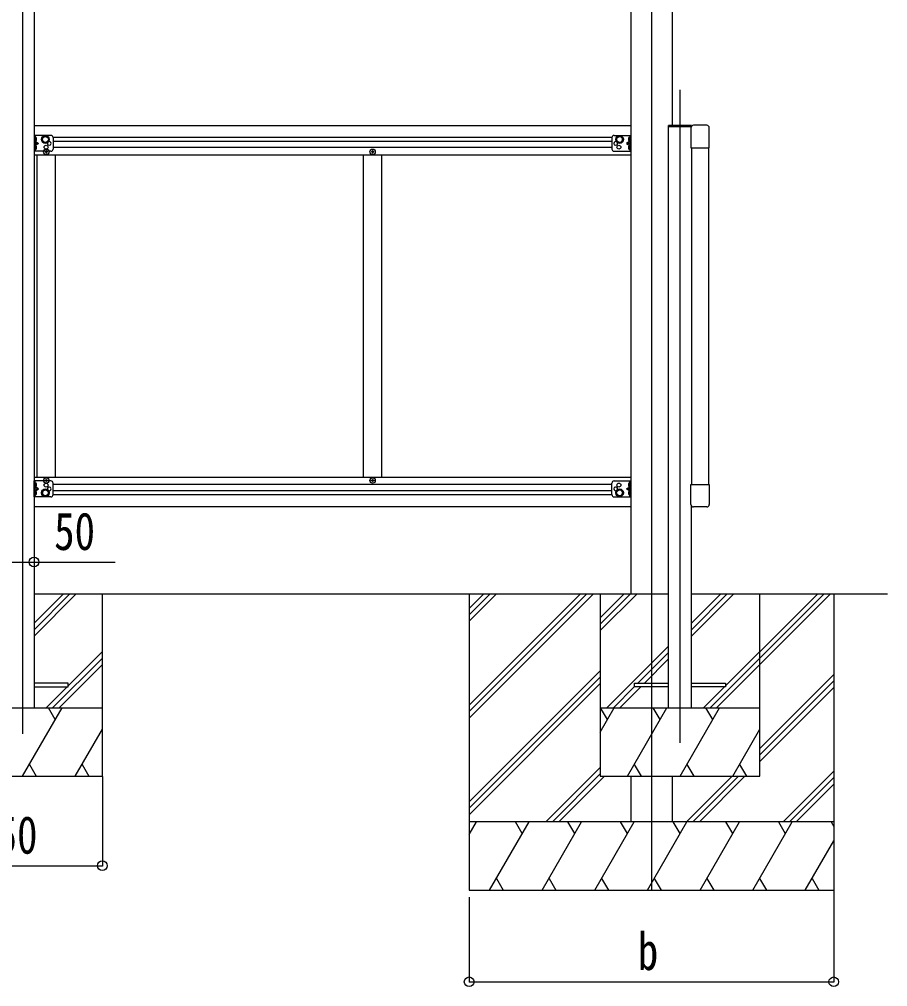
# Model space of a CAD drawing. Units: millimetres, scale not verified. Extents: x -10512 to 10512, y -7425 to 7425.
# Drawn here: x -440 to 1465, y -4493 to -2371 of the extents above; entities that cross this region are included whole.
import ezdxf
from ezdxf.enums import TextEntityAlignment as Align

# ---------------------------------------------------------------- set-up
doc = ezdxf.new("R2010")
doc.units = ezdxf.units.MM
doc.header["$LTSCALE"] = 30
for name, color, linetype in [('0-3_YKK_12', 2, 'Continuous'), ('0-4_YKK_13', 4, 'Continuous'), ('0-5_YKK_A1', 4, 'Continuous'), ('0-6_YKK_D', 6, 'Continuous')]:
    doc.layers.add(name, color=color, linetype=linetype)
doc.styles.add('ＭＳ ゴシック', font='')
doc.styles.get('ＭＳ ゴシック').set_extended_font_data('MS Gothic')

msp = doc.modelspace()

# ---------------------------------------------------------------- linework, layer by layer
at = {"layer": '0-3_YKK_12'}
for p, q in [((947.08, -1106.91), (947.08, -4281.31)), ((-432.92, -1511.32), (-432.92, -3938.18)), ((1009.58, -3957.87), (1009.58, -2526.17))]:
    msp.add_line(p, q, dxfattribs=at)
at = {"layer": '0-4_YKK_13'}
for p, q in [((1034.58, -2604.31), (984.58, -2604.31)), ((984.58, -2607.31), (984.58, -2604.31)), ((1033.95, -2607.31), (984.58, -2607.31)), ((1033.58, -2609.31), (1033.58, -2653.01)), ((1034.58, -2604.31), (1034.58, -2606.15)), ((1068.08, -2603.81), (1039.08, -2603.81)), ((1073.58, -2653.01), (1073.58, -2609.31)), ((-407.92, -2625.81), (-407.92, -2660.81)), ((-370.92, -2625.81), (-407.92, -2625.81)), ((-405.42, -2625.81), (-405.42, -2660.81)), ((-404.92, -2630.31), (-405.42, -2630.4)), ((-404.92, -2630.31), (-404.12, -2630.45)), ((864.88, -2625.81), (901.88, -2625.81)), ((898.88, -2630.31), (898.07, -2630.45)), ((898.88, -2630.31), (899.38, -2630.4)), ((899.38, -2625.81), (899.38, -2660.81)), ((901.88, -2625.81), (901.88, -2660.81)), ((-405.42, -2643.31), (-398.42, -2643.31)), ((-404.92, -2648.31), (-405.42, -2648.4)), ((-404.92, -2638.31), (-404.12, -2638.17)), ((-404.92, -2648.31), (-404.12, -2648.45)), ((-365.92, -2630.81), (-365.92, -2655.81)), ((859.88, -2630.81), (859.88, -2655.81)), ((899.38, -2643.31), (892.38, -2643.31)), ((898.88, -2638.31), (898.07, -2638.17)), ((898.88, -2648.31), (898.07, -2648.45)), ((898.88, -2648.31), (899.38, -2648.4)), ((-370.92, -2660.81), (-407.92, -2660.81)), ((-404.92, -2656.31), (-404.12, -2656.17)), ((-379.42, -2662.31), (-378.42, -2662.31)), ((336.58, -2662.31), (337.58, -2662.31)), ((864.88, -2660.81), (901.88, -2660.81)), ((898.88, -2656.31), (898.07, -2656.17)), ((1033.58, -2653.01), (1073.58, -2653.01)), ((-407.92, -3418.81), (-407.92, -3383.81)), ((-370.92, -3383.81), (-407.92, -3383.81)), ((-405.42, -3418.81), (-405.42, -3383.81)), ((-404.92, -3388.31), (-404.12, -3388.45)), ((-379.42, -3382.31), (-378.42, -3382.31)), ((-365.92, -3413.81), (-365.92, -3388.81)), ((336.58, -3382.31), (337.58, -3382.31)), ((859.88, -3413.81), (859.88, -3388.81)), ((864.88, -3383.81), (901.88, -3383.81)), ((898.88, -3388.31), (898.07, -3388.45)), ((899.38, -3418.81), (899.38, -3383.81)), ((901.88, -3418.81), (901.88, -3383.81)), ((1033.58, -3391.61), (1073.58, -3391.61)), ((1033.58, -3435.31), (1033.58, -3391.61)), ((1073.58, -3391.61), (1073.58, -3435.31)), ((-404.92, -3396.31), (-405.42, -3396.23)), ((-405.42, -3401.31), (-398.42, -3401.31)), ((-404.92, -3414.31), (-405.42, -3414.23)), ((-404.92, -3396.31), (-404.12, -3396.17)), ((-404.92, -3406.31), (-404.12, -3406.45)), ((-404.92, -3414.31), (-404.12, -3414.17)), ((899.38, -3401.31), (892.38, -3401.31)), ((898.88, -3396.31), (898.07, -3396.17)), ((898.88, -3406.31), (898.07, -3406.45)), ((898.88, -3414.31), (898.07, -3414.17)), ((898.88, -3396.31), (899.38, -3396.23)), ((898.88, -3414.31), (899.38, -3414.23)), ((-370.92, -3418.81), (-407.92, -3418.81)), ((864.88, -3418.81), (901.88, -3418.81)), ((1068.08, -3440.81), (1039.08, -3440.81)), ((-407.92, -3835.31), (-332.92, -3835.31)), ((984.58, -3835.31), (909.58, -3835.31)), ((1034.58, -3827.31), (1109.58, -3827.31))]:
    msp.add_line(p, q, dxfattribs=at)
for points in [[(-404.92, -2630.31), (-404.92, -2638.31), (-405.42, -2638.23), (-405.42, -2630.4)], [(898.88, -2630.31), (898.88, -2638.31), (899.38, -2638.23), (899.38, -2630.4)], [(-405.81, -2634.31), (-405.18, -2633.13), (-402.94, -2632.01)], [(-405.81, -2634.31), (-405.18, -2635.5), (-402.94, -2636.61)], [(-405.81, -2652.31), (-405.18, -2651.13), (-402.94, -2650.01)], [(-405.42, -2638.31), (-398.42, -2643.31), (-405.42, -2648.31)], [(-404.92, -2648.31), (-404.92, -2656.31), (-405.42, -2656.23), (-405.42, -2648.4)], [(899.38, -2638.31), (892.38, -2643.31), (899.38, -2648.31)], [(899.76, -2634.31), (899.13, -2633.13), (896.9, -2632.01)], [(899.76, -2634.31), (899.13, -2635.5), (896.9, -2636.61)], [(899.76, -2652.31), (899.13, -2651.13), (896.9, -2650.01)], [(898.88, -2648.31), (898.88, -2656.31), (899.38, -2656.23), (899.38, -2648.4)], [(-405.81, -2652.31), (-405.18, -2653.5), (-402.94, -2654.61)], [(-382.42, -2661.31), (-383.42, -2661.31), (-383.42, -2662.31), (-382.42, -2662.31)], [(-380.42, -2660.31), (-380.42, -2659.31), (-381.42, -2659.31), (-381.42, -2660.31)], [(-381.42, -2663.31), (-381.42, -2664.31), (-380.42, -2664.31), (-380.42, -2663.31)], [(-378.42, -2662.31), (-378.42, -2661.31), (-379.42, -2661.31)], [(333.58, -2661.31), (332.58, -2661.31), (332.58, -2662.31), (333.58, -2662.31)], [(335.58, -2660.31), (335.58, -2659.31), (334.58, -2659.31), (334.58, -2660.31)], [(334.58, -2663.31), (334.58, -2664.31), (335.58, -2664.31), (335.58, -2663.31)], [(337.58, -2662.31), (337.58, -2661.31), (336.58, -2661.31)], [(899.76, -2652.31), (899.13, -2653.5), (896.9, -2654.61)], [(-405.81, -3392.31), (-405.18, -3391.13), (-402.94, -3390.01)], [(-405.81, -3392.31), (-405.18, -3393.5), (-402.94, -3394.61)], [(-404.92, -3396.31), (-404.92, -3388.31), (-405.42, -3388.4), (-405.42, -3396.23)], [(-382.42, -3383.31), (-383.42, -3383.31), (-383.42, -3382.31), (-382.42, -3382.31)], [(-381.42, -3381.31), (-381.42, -3380.31), (-380.42, -3380.31), (-380.42, -3381.31)], [(-380.42, -3384.31), (-380.42, -3385.31), (-381.42, -3385.31), (-381.42, -3384.31)], [(-378.42, -3382.31), (-378.42, -3383.31), (-379.42, -3383.31)], [(333.58, -3383.31), (332.58, -3383.31), (332.58, -3382.31), (333.58, -3382.31)], [(334.58, -3381.31), (334.58, -3380.31), (335.58, -3380.31), (335.58, -3381.31)], [(335.58, -3384.31), (335.58, -3385.31), (334.58, -3385.31), (334.58, -3384.31)], [(337.58, -3382.31), (337.58, -3383.31), (336.58, -3383.31)], [(899.76, -3392.31), (899.13, -3391.13), (896.9, -3390.01)], [(899.76, -3392.31), (899.13, -3393.5), (896.9, -3394.61)], [(898.88, -3396.31), (898.88, -3388.31), (899.38, -3388.4), (899.38, -3396.23)], [(-405.81, -3410.31), (-405.18, -3409.13), (-402.94, -3408.01)], [(-405.81, -3410.31), (-405.18, -3411.5), (-402.94, -3412.61)], [(-405.42, -3406.31), (-398.42, -3401.31), (-405.42, -3396.31)], [(-404.92, -3414.31), (-404.92, -3406.31), (-405.42, -3406.4), (-405.42, -3414.23)], [(899.38, -3406.31), (892.38, -3401.31), (899.38, -3396.31)], [(899.76, -3410.31), (899.13, -3409.13), (896.9, -3408.01)], [(899.76, -3410.31), (899.13, -3411.5), (896.9, -3412.61)], [(898.88, -3414.31), (898.88, -3406.31), (899.38, -3406.4), (899.38, -3414.23)], [(-332.92, -3835.31), (-332.92, -3827.31), (-407.92, -3827.31)], [(909.58, -3835.31), (909.58, -3827.31), (984.58, -3827.31)], [(1109.58, -3827.31), (1109.58, -3835.31), (1034.58, -3835.31)]]:
    msp.add_lwpolyline(points, dxfattribs=at)
for points in [[(-382.92, -2642.32), (-389.42, -2638.57), (-389.42, -2631.06), (-382.92, -2627.31), (-376.42, -2631.06), (-376.42, -2638.57)], [(876.88, -2642.32), (883.38, -2638.57), (883.38, -2631.06), (876.88, -2627.31), (870.38, -2631.06), (870.38, -2638.57)], [(-382.92, -3402.31), (-389.42, -3406.06), (-389.42, -3413.57), (-382.92, -3417.32), (-376.42, -3413.57), (-376.42, -3406.06)], [(876.88, -3402.31), (883.38, -3406.06), (883.38, -3413.57), (876.88, -3417.32), (870.38, -3413.57), (870.38, -3406.06)]]:
    msp.add_lwpolyline(points, close=True, dxfattribs=at)
for centre, radius in [((-382.92, -2634.81), 8.5), ((-382.92, -2634.81), 7.5), ((-382.92, -2634.81), 6.5), ((876.88, -2634.81), 8.5), ((876.88, -2634.81), 7.5), ((876.88, -2634.81), 6.5), ((-381.42, -2651.81), 4.25), ((875.38, -2651.81), 4.25), ((-380.92, -2661.81), 5.9), ((335.08, -2661.81), 5.9), ((-380.92, -3382.81), 5.9), ((-381.42, -3392.81), 4.25), ((335.08, -3382.81), 5.9), ((875.38, -3392.81), 4.25), ((-382.92, -3409.81), 8.5), ((-382.92, -3409.81), 7.5), ((-382.92, -3409.81), 6.5), ((876.88, -3409.81), 8.5), ((876.88, -3409.81), 7.5), ((876.88, -3409.81), 6.5)]:
    msp.add_circle(centre, radius, dxfattribs=at)
for centre, radius, start, end in [((1039.08, -2609.31), 5.5, 90, 180), ((1068.08, -2609.31), 5.5, 0, 90), ((-404.28, -2631.34), 0.9, 32.05588, 80), ((-370.92, -2630.81), 5, 0, 90), ((864.88, -2630.81), 5, 90, 180), ((898.23, -2631.34), 0.9, 100, 147.94412), ((-404.28, -2637.29), 0.9, 280, 327.94412), ((-404.28, -2649.34), 0.9, 32.05588, 80), ((-409.02, -2634.31), 6.5, 327.94412, 32.05588), ((-409.02, -2652.31), 6.5, 327.94412, 32.05588), ((-374.42, -2643.31), 4.25, 162.88004, 107.12346), ((868.38, -2643.31), 4.25, 72.87654, 17.11996), ((902.98, -2634.31), 6.5, 147.94412, 212.05588), ((902.98, -2652.31), 6.5, 147.94412, 212.05588), ((898.23, -2637.29), 0.9, 212.05588, 260), ((898.23, -2649.34), 0.9, 100, 147.94412), ((-404.28, -2655.29), 0.9, 280, 327.94412), ((-382.42, -2660.31), 1, 270, 0), ((-382.42, -2663.31), 1, 0, 90), ((-379.42, -2660.31), 1, 180, 270), ((-379.42, -2663.31), 1, 90, 180), ((-370.92, -2655.81), 5, 270, 0), ((333.58, -2660.31), 1, 270, 0), ((333.58, -2663.31), 1, 0, 90), ((336.58, -2660.31), 1, 180, 270), ((336.58, -2663.31), 1, 90, 180), ((864.88, -2655.81), 5, 180, 270), ((898.23, -2655.29), 0.9, 212.05588, 260), ((-404.28, -3389.34), 0.9, 32.05588, 80), ((-409.02, -3392.31), 6.5, 327.94412, 32.05588), ((-382.42, -3381.31), 1, 270, 0), ((-382.42, -3384.31), 1, 0, 90), ((-379.42, -3381.31), 1, 180, 270), ((-379.42, -3384.31), 1, 90, 180), ((-370.92, -3388.81), 5, 0, 90), ((333.58, -3381.31), 1, 270, 0), ((333.58, -3384.31), 1, 0, 90), ((336.58, -3381.31), 1, 180, 270), ((336.58, -3384.31), 1, 90, 180), ((864.88, -3388.81), 5, 90, 180), ((902.98, -3392.31), 6.5, 147.94412, 212.05588), ((898.23, -3389.34), 0.9, 100, 147.94412), ((-404.28, -3395.29), 0.9, 280, 327.94412), ((-404.28, -3407.34), 0.9, 32.05588, 80), ((-404.28, -3413.29), 0.9, 280, 327.94412), ((-409.02, -3410.31), 6.5, 327.94412, 32.05588), ((-374.42, -3401.31), 4.25, 252.87654, 197.11996), ((-370.92, -3413.81), 5, 270, 0), ((864.88, -3413.81), 5, 180, 270), ((868.38, -3401.31), 4.25, 342.88004, 287.12346), ((902.98, -3410.31), 6.5, 147.94412, 212.05588), ((898.23, -3395.29), 0.9, 212.05588, 260), ((898.23, -3407.34), 0.9, 100, 147.94412), ((898.23, -3413.29), 0.9, 212.05588, 260), ((1039.08, -3435.31), 5.5, 180, 270), ((1068.08, -3435.31), 5.5, 270, 0)]:
    msp.add_arc(centre, radius, start, end, dxfattribs=at)
at = {"layer": '0-5_YKK_A1'}
for p, q in [((901.88, -1502.31), (901.88, -3631.31)), ((992.28, -1502.31), (992.28, -2604.31)), ((-407.92, -1518.31), (-407.92, -3881.31)), ((-407.92, -2604.31), (901.88, -2604.31)), ((984.58, -3881.31), (984.58, -2607.31)), ((859.9, -2630.31), (-365.95, -2630.31)), ((859.88, -2639.31), (-365.92, -2639.31)), ((-407.92, -2668.31), (901.88, -2668.31)), ((-400.92, -3376.31), (-400.92, -2668.31)), ((859.88, -2652.81), (-365.92, -2652.81)), ((-360.92, -3376.31), (-360.92, -2668.31)), ((315.08, -3376.31), (315.08, -2668.31)), ((355.08, -3376.31), (355.08, -2668.31)), ((1034.58, -2653.01), (1034.58, -3391.61)), ((1072.58, -3391.61), (1072.58, -2653.01)), ((901.88, -3376.31), (-407.92, -3376.31)), ((859.88, -3391.81), (-365.92, -3391.81)), ((859.9, -3414.31), (-365.95, -3414.31)), ((859.88, -3405.31), (-365.92, -3405.31)), ((901.88, -3440.31), (-407.92, -3440.31)), ((1034.58, -3881.31), (1034.58, -3438.48)), ((-407.92, -3631.31), (984.58, -3631.31)), ((-407.92, -3724.08), (-315.16, -3631.31)), ((-407.92, -3709.94), (-329.3, -3631.31)), ((-407.92, -3695.79), (-343.44, -3631.31)), ((-257.92, -4031.31), (-257.92, -3631.31)), ((546.88, -3631.31), (546.88, -4281.31)), ((546.88, -3875.49), (791.05, -3631.31)), ((546.88, -3889.63), (805.2, -3631.31)), ((546.88, -3903.77), (819.34, -3631.31)), ((546.88, -3691.64), (607.21, -3631.31)), ((546.88, -3677.5), (593.06, -3631.31)), ((546.88, -3663.36), (578.92, -3631.31)), ((834.58, -3631.31), (834.58, -4031.31)), ((834.58, -3683.66), (886.92, -3631.31)), ((834.58, -3697.8), (901.07, -3631.31)), ((834.58, -3711.95), (915.21, -3631.31)), ((1034.58, -3631.31), (1465.11, -3631.31)), ((1034.58, -3724.08), (1127.34, -3631.31)), ((1034.58, -3709.94), (1113.2, -3631.31)), ((1034.58, -3695.79), (1099.06, -3631.31)), ((1184.58, -3786.58), (1339.84, -3631.31)), ((1184.58, -3758.29), (1311.55, -3631.31)), ((1184.58, -3772.43), (1325.7, -3631.31)), ((1184.58, -4031.31), (1184.58, -3631.31)), ((1346.88, -3631.31), (1346.88, -4281.31)), ((849.05, -3881.31), (984.58, -3745.79)), ((-367.17, -3881.31), (-257.92, -3772.07)), ((-332.92, -3832.93), (-257.92, -3757.93)), ((917.2, -3827.31), (984.58, -3759.93)), ((931.34, -3827.31), (984.58, -3774.08)), ((1075.33, -3881.31), (1184.58, -3772.07)), ((1109.57, -3832.93), (1184.58, -3757.93)), ((-353.03, -3881.31), (-257.92, -3786.21)), ((1089.47, -3881.31), (1184.58, -3786.21)), ((546.88, -4087.62), (834.58, -3799.92)), ((546.88, -4101.76), (834.58, -3814.07)), ((1184.58, -3970.42), (1346.88, -3808.12)), ((-381.31, -3881.31), (-335.31, -3835.31)), ((546.88, -4115.91), (834.58, -3828.21)), ((863.2, -3881.31), (909.57, -3834.93)), ((877.34, -3881.31), (923.34, -3835.31)), ((1061.19, -3881.31), (1107.19, -3835.31)), ((1184.58, -3984.56), (1346.88, -3822.27)), ((1184.58, -3998.71), (1346.88, -3836.41)), ((-607.92, -3881.31), (-257.92, -3881.31)), ((-432.92, -4031.31), (-346.32, -3881.31)), ((-361.32, -3907.3), (-376.32, -3881.31)), ((834.58, -3881.31), (1184.58, -3881.31)), ((834.58, -3934.43), (865.24, -3881.31)), ((850.24, -3907.3), (835.24, -3881.31)), ((894.11, -4031.31), (980.71, -3881.31)), ((965.71, -3907.3), (950.71, -3881.31)), ((1009.58, -4031.31), (1096.18, -3881.31)), ((1081.18, -3907.3), (1066.18, -3881.31)), ((-317.45, -4031.31), (-257.92, -3928.21)), ((1125.05, -4031.31), (1184.58, -3928.21)), ((-417.92, -4005.33), (-402.92, -4031.31)), ((-302.45, -4005.33), (-287.45, -4031.31)), ((909.11, -4005.33), (924.11, -4031.31)), ((1024.58, -4005.33), (1039.58, -4031.31)), ((1140.05, -4005.33), (1155.05, -4031.31)), ((715.32, -4131.31), (834.58, -4012.05)), ((729.46, -4131.31), (834.58, -4026.2)), ((1235.82, -4131.31), (1346.88, -4020.25)), ((-607.92, -4031.31), (-257.92, -4031.31)), ((743.6, -4131.31), (843.6, -4031.31)), ((834.58, -4031.31), (1184.58, -4031.31)), ((901.88, -4031.31), (901.88, -4131.31)), ((992.28, -4031.31), (992.28, -4131.31)), ((1023.68, -4131.31), (1123.68, -4031.31)), ((1037.83, -4131.31), (1137.83, -4031.31)), ((1051.97, -4131.31), (1151.97, -4031.31)), ((1249.96, -4131.31), (1346.88, -4034.4)), ((1264.1, -4131.31), (1346.88, -4048.54)), ((1346.88, -4131.31), (546.88, -4131.31)), ((546.88, -4158.82), (562.75, -4131.31)), ((591.62, -4281.31), (678.22, -4131.31)), ((663.22, -4157.29), (648.22, -4131.31)), ((707.09, -4281.31), (793.7, -4131.31)), ((778.69, -4157.29), (763.69, -4131.31)), ((822.56, -4281.31), (909.16, -4131.31)), ((894.16, -4157.29), (879.16, -4131.31)), ((938.03, -4281.31), (1024.64, -4131.31)), ((1009.63, -4157.29), (994.63, -4131.31)), ((1053.5, -4281.31), (1140.11, -4131.31)), ((1125.1, -4157.29), (1110.1, -4131.31)), ((1168.97, -4281.31), (1255.58, -4131.31)), ((1225.58, -4131.31), (1240.58, -4157.29)), ((1341.04, -4131.31), (1346.88, -4141.41)), ((1284.44, -4281.31), (1346.88, -4173.17)), ((606.62, -4255.33), (621.62, -4281.31)), ((722.09, -4255.33), (737.09, -4281.31)), ((837.56, -4255.33), (852.56, -4281.31)), ((953.03, -4255.33), (968.03, -4281.31)), ((1068.5, -4255.33), (1083.5, -4281.31)), ((1183.97, -4255.33), (1198.97, -4281.31)), ((1299.44, -4255.33), (1314.44, -4281.31)), ((546.88, -4281.31), (1346.88, -4281.31))]:
    msp.add_line(p, q, dxfattribs=at)
at = {"layer": '0-6_YKK_D'}
for p, q in [((-407.92, -3510.29), (-407.92, -3562.6)), ((-257.92, -4032.31), (-257.92, -4228.58)), ((-607.92, -4227.58), (-257.92, -4227.58)), ((1346.88, -4282.31), (1346.88, -4483.24)), ((546.88, -4296.53), (546.88, -4483.24)), ((546.88, -4482.24), (1346.88, -4482.24))]:
    msp.add_line(p, q, dxfattribs=at)
msp.add_lwpolyline([(-457.92, -3561.6), (-407.92, -3561.6), (-230.09, -3561.6)], dxfattribs=at)
for centre in [(-407.92, -3561.6), (-257.92, -4227.58), (546.88, -4482.24), (1346.88, -4482.24)]:
    msp.add_circle(centre, 10.62, dxfattribs=at)

# ---------------------------------------------------------------- texts
at = {"layer": '0-6_YKK_D', "style": 'ＭＳ ゴシック', "width": 0.8}
for s, p in [('50', (-363.76, -3559.94)), ('350', (-534.92, -4225.92)), ('b', (916.88, -4480.94))]:
    msp.add_text(s, height=82.48, dxfattribs=at).set_placement(p, align=Align.BOTTOM_LEFT)

doc.saveas('drawing.dxf')
